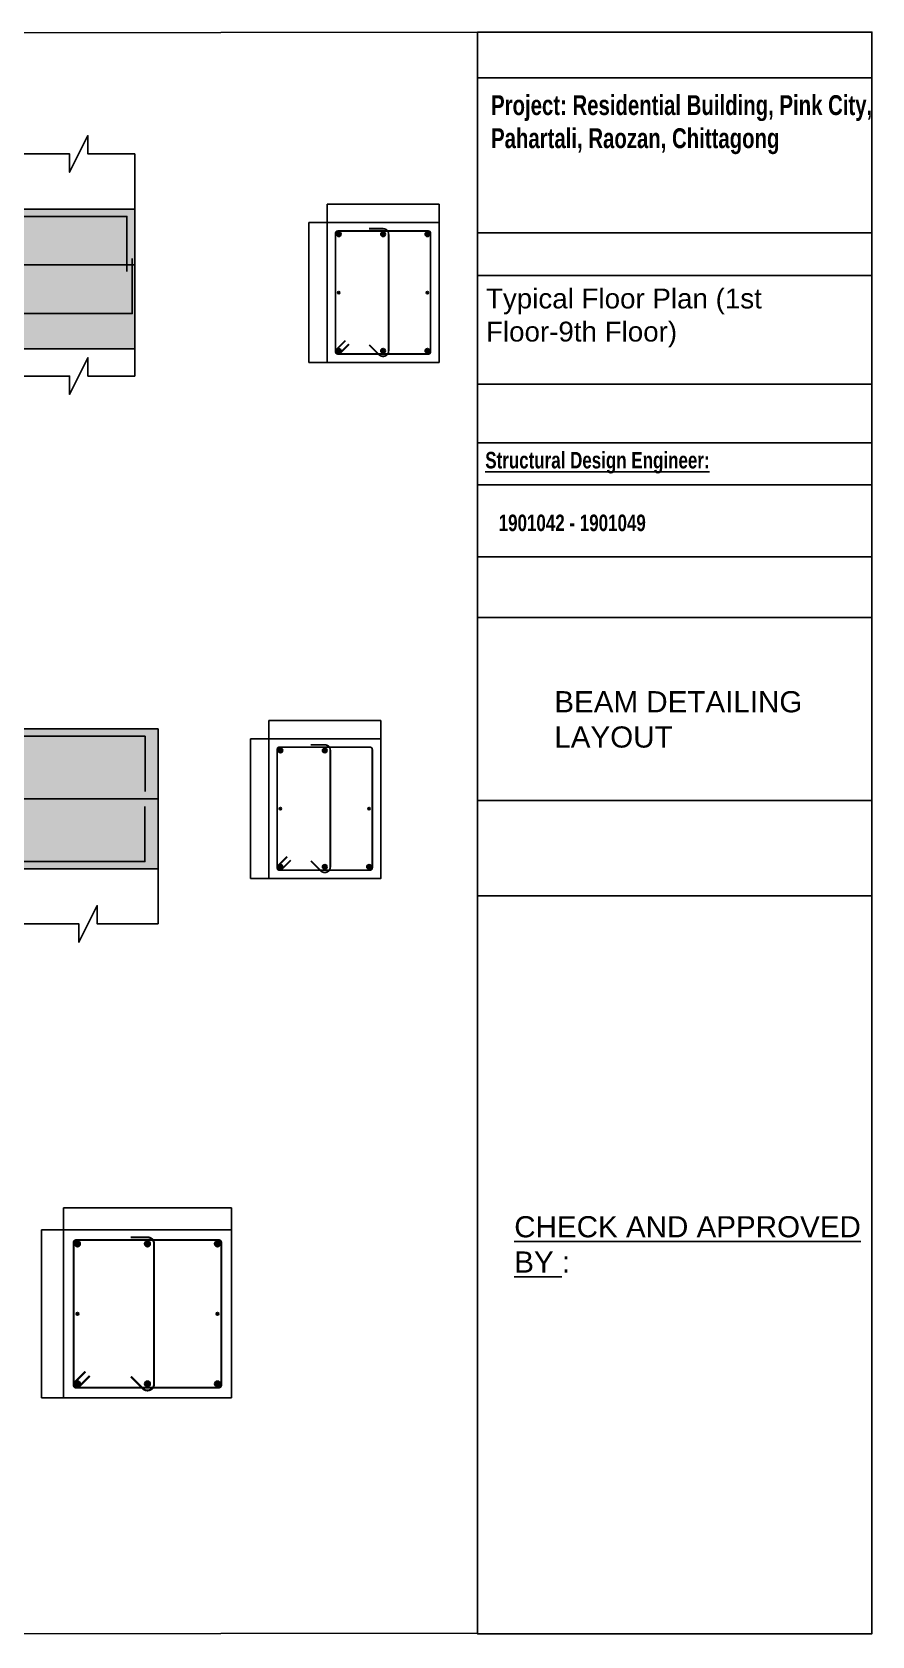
# Model space of a CAD drawing. Header units: inches. Extents: x 2674 to 28325, y -8016 to 21827.
# Drawn here: x 25010 to 26915, y 3087 to 6727 of the extents above; entities that cross this region are included whole.
import ezdxf

# ---------------------------------------------------------------- set-up
doc = ezdxf.new("R2010")
doc.units = ezdxf.units.IN
doc.header["$MEASUREMENT"] = 0
for name, color, linetype in [('Beam', 3, 'Continuous'), ('Beam elevation contour', 7, 'Continuous'), ('Beam rebar bot', 2, 'Continuous'), ('Beam rebar top', 2, 'Continuous'), ('Dimensions', 7, 'Continuous'), ('Rebar long', 5, 'Continuous'), ('Rebar tie', 4, 'Continuous')]:
    doc.layers.add(name, color=color, linetype=linetype)
doc.layers.add('Beam torsion rebar', color=7, linetype='Continuous', true_color=0xaf0000)
doc.styles.add('Letra', font='romand.shx')
doc.styles.get("Standard").update_dxf_attribs({"font": 'arial.ttf', "height": 12})
doc.dimstyles.new('Dimension', dxfattribs={"dimscale": 0.083333, "dimtxt": 0.025, "dimasz": 0.025, "dimexe": 0.015, "dimexo": 0.03, "dimgap": 0.015, "dimtad": 1, "dimdec": 1, "dimzin": 0, "dimdsep": 46, "dimlunit": 4, "dimtxsty": 'Letra', "dimblk": 'OBLIQUE', "dimcen": 0.015, "dimdle": 0.025, "dimclrd": 256, "dimclre": 1, "dimclrt": 4, "dimadec": 0, "dimazin": 0, "dimtfac": 1, "dimtdec": 1, "dimtofl": 0, "dimtmove": 0, "dimatfit": 3, "dimfxl": 1, "dimtolj": 1, "dimtzin": 0, "dimarcsym": 0})

# ---------------------------------------------------------------- blocks, each defined once
blk = doc.blocks.new('FB 30 X 30')
blk.add_hatch(color=256).paths.add_polyline_path([(0.381, 0.381), (-0.381, 0.381), (-0.381, -0.381), (0.381, -0.381)])
at = {"color": 0}
blk.add_lwpolyline([(0.381, 0.381), (-0.381, 0.381), (-0.381, -0.381), (0.381, -0.381)], close=True, dxfattribs=at)
blk = doc.blocks.new('_Oblique')
at = {"color": 0, "linetype": 'ByBlock', "lineweight": -2}
blk.add_line((-0.5, -0.5), (0.5, 0.5), dxfattribs=at)
blk = doc.blocks.new('*D24')
at = {"layer": 'Defpoints', "color": 0, "transparency": 16777216}
for p in [(25800.9, 5165), (25546.9, 5123.3), (25800.9, 5123.3)]:
    blk.add_point(p, dxfattribs=at)
at = {"layer": 'Dimensions', "color": 1, "linetype": 'ByBlock', "lineweight": -2, "transparency": 16777216}
for p, q in [((25546.9, 5123.3), (25546.9, 5165)), ((25800.9, 5123.3), (25800.9, 5165))]:
    blk.add_line(p, q, dxfattribs=at)
at = {"layer": 'Dimensions', "linetype": 'ByBlock', "lineweight": -2, "transparency": 16777216}
blk.add_line((25546.9, 5165), (25800.9, 5165), dxfattribs=at)
at = {"layer": 'Dimensions', "lineweight": -2, "transparency": 16777216, "xscale": 0.006249999999999999, "yscale": 0.006249999999999999, "zscale": 0.006249999999999999, "rotation": 180}
blk.add_blockref('_Oblique', (25546.9, 5165), dxfattribs=at)
at = {"layer": 'Dimensions', "lineweight": -2, "transparency": 16777216, "xscale": 0.006249999999999999, "yscale": 0.006249999999999999, "zscale": 0.006249999999999999}
blk.add_blockref('_Oblique', (25800.9, 5165), dxfattribs=at)
at = {"layer": 'Dimensions', "color": 4, "transparency": 16777216, "insert": (25673.9, 5165), "char_height": 0.00625, "attachment_point": 5, "style": 'Letra'}
blk.add_mtext("\\A1;24''", dxfattribs=at)
blk = doc.blocks.new('*D25')
at = {"layer": 'Defpoints', "color": 0, "transparency": 16777216}
for p in [(25546.9, 5123.3), (25505.2, 4805.8), (25546.9, 4805.8)]:
    blk.add_point(p, dxfattribs=at)
at = {"layer": 'Dimensions', "color": 1, "linetype": 'ByBlock', "lineweight": -2, "transparency": 16777216}
for p, q in [((25546.9, 5123.3), (25505.2, 5123.3)), ((25546.9, 4805.8), (25505.2, 4805.8))]:
    blk.add_line(p, q, dxfattribs=at)
at = {"layer": 'Dimensions', "linetype": 'ByBlock', "lineweight": -2, "transparency": 16777216}
blk.add_line((25505.2, 5123.3), (25505.2, 4805.8), dxfattribs=at)
at = {"layer": 'Dimensions', "lineweight": -2, "transparency": 16777216, "xscale": 0.006249999999999999, "yscale": 0.006249999999999999, "zscale": 0.006249999999999999}
for p, rotation in [((25505.2, 5123.3), 90), ((25505.2, 4805.8), 270)]:
    blk.add_blockref('_Oblique', p, dxfattribs=dict(at, rotation=rotation))
at = {"layer": 'Dimensions', "color": 4, "transparency": 16777216, "insert": (25505.2, 4964.6), "char_height": 0.00625, "attachment_point": 5, "rotation": 90, "style": 'Letra'}
blk.add_mtext("\\A1;30''", dxfattribs=at)
blk = doc.blocks.new('#4')
h = blk.add_hatch(color=256)
edge = h.paths.add_edge_path()
edge.add_arc((0, 0), 0.00635, 0, 360)
at = {"color": 0}
blk.add_circle((0, 0), 0.00635, dxfattribs=at)
blk = doc.blocks.new('#8')
blk.add_hatch(color=256).paths.add_polyline_path([(0.0127, 0, 1), (-0.0127, 0, 1)])
at = {"color": 0}
blk.add_circle((0, 0), 0.0127, dxfattribs=at)
blk = doc.blocks.new('FB 24 X 30')
blk.add_hatch(color=256).paths.add_polyline_path([(0.3048, 0.381), (-0.3048, 0.381), (-0.3048, -0.381), (0.3048, -0.381)])
at = {"color": 0}
blk.add_lwpolyline([(0.3048, 0.381), (-0.3048, 0.381), (-0.3048, -0.381), (0.3048, -0.381)], close=True, dxfattribs=at)
blk = doc.blocks.new('*D485')
at = {"layer": 'Defpoints', "color": 0, "transparency": 16777216}
for p in [(25933.1, 6336.3), (25679.1, 6294.6), (25933.1, 6294.6)]:
    blk.add_point(p, dxfattribs=at)
at = {"layer": 'Dimensions', "color": 1, "linetype": 'ByBlock', "lineweight": -2, "transparency": 16777216}
for p, q in [((25679.1, 6294.6), (25679.1, 6336.3)), ((25933.1, 6294.6), (25933.1, 6336.3))]:
    blk.add_line(p, q, dxfattribs=at)
at = {"layer": 'Dimensions', "linetype": 'ByBlock', "lineweight": -2, "transparency": 16777216}
blk.add_line((25679.1, 6336.3), (25933.1, 6336.3), dxfattribs=at)
at = {"layer": 'Dimensions', "lineweight": -2, "transparency": 16777216, "xscale": 0.006249999999999999, "yscale": 0.006249999999999999, "zscale": 0.006249999999999999, "rotation": 180}
blk.add_blockref('_Oblique', (25679.1, 6336.3), dxfattribs=at)
at = {"layer": 'Dimensions', "lineweight": -2, "transparency": 16777216, "xscale": 0.006249999999999999, "yscale": 0.006249999999999999, "zscale": 0.006249999999999999}
blk.add_blockref('_Oblique', (25933.1, 6336.3), dxfattribs=at)
at = {"layer": 'Dimensions', "color": 4, "transparency": 16777216, "insert": (25806.1, 6336.3), "char_height": 0.00625, "attachment_point": 5, "style": 'Letra'}
blk.add_mtext("\\A1;24''", dxfattribs=at)
blk = doc.blocks.new('*D486')
at = {"layer": 'Defpoints', "color": 0, "transparency": 16777216}
for p in [(25679.1, 6294.6), (25637.5, 5977.1), (25679.1, 5977.1)]:
    blk.add_point(p, dxfattribs=at)
at = {"layer": 'Dimensions', "color": 1, "linetype": 'ByBlock', "lineweight": -2, "transparency": 16777216}
for p, q in [((25679.1, 6294.6), (25637.5, 6294.6)), ((25679.1, 5977.1), (25637.5, 5977.1))]:
    blk.add_line(p, q, dxfattribs=at)
at = {"layer": 'Dimensions', "linetype": 'ByBlock', "lineweight": -2, "transparency": 16777216}
blk.add_line((25637.5, 6294.6), (25637.5, 5977.1), dxfattribs=at)
at = {"layer": 'Dimensions', "lineweight": -2, "transparency": 16777216, "xscale": 0.006249999999999999, "yscale": 0.006249999999999999, "zscale": 0.006249999999999999}
for p, rotation in [((25637.5, 6294.6), 90), ((25637.5, 5977.1), 270)]:
    blk.add_blockref('_Oblique', p, dxfattribs=dict(at, rotation=rotation))
at = {"layer": 'Dimensions', "color": 4, "transparency": 16777216, "insert": (25637.5, 6135.8), "char_height": 0.00625, "attachment_point": 5, "rotation": 90, "style": 'Letra'}
blk.add_mtext("\\A1;30''", dxfattribs=at)
blk = doc.blocks.new('*D487')
at = {"layer": 'Defpoints', "color": 0, "transparency": 16777216}
for p in [(25462.2, 4058.6), (25081.2, 4008.6), (25462.2, 4008.6)]:
    blk.add_point(p, dxfattribs=at)
at = {"layer": 'Dimensions', "color": 1, "linetype": 'ByBlock', "lineweight": -2, "transparency": 16777216}
for p, q in [((25081.2, 4008.6), (25081.2, 4058.6)), ((25462.2, 4008.6), (25462.2, 4058.6))]:
    blk.add_line(p, q, dxfattribs=at)
at = {"layer": 'Dimensions', "linetype": 'ByBlock', "lineweight": -2, "transparency": 16777216}
blk.add_line((25081.2, 4058.6), (25462.2, 4058.6), dxfattribs=at)
at = {"layer": 'Dimensions', "lineweight": -2, "transparency": 16777216, "xscale": 0.006249999999999999, "yscale": 0.006249999999999999, "zscale": 0.006249999999999999, "rotation": 180}
blk.add_blockref('_Oblique', (25081.2, 4058.6), dxfattribs=at)
at = {"layer": 'Dimensions', "lineweight": -2, "transparency": 16777216, "xscale": 0.006249999999999999, "yscale": 0.006249999999999999, "zscale": 0.006249999999999999}
blk.add_blockref('_Oblique', (25462.2, 4058.6), dxfattribs=at)
at = {"layer": 'Dimensions', "color": 4, "transparency": 16777216, "insert": (25271.7, 4058.6), "char_height": 0.00625, "attachment_point": 5, "style": 'Letra'}
blk.add_mtext('\\A1;31\'-9"', dxfattribs=at)
blk = doc.blocks.new('*D488')
at = {"layer": 'Defpoints', "color": 0, "transparency": 16777216}
for p in [(25081.2, 4008.6), (25031.2, 3627.6), (25081.2, 3627.6)]:
    blk.add_point(p, dxfattribs=at)
at = {"layer": 'Dimensions', "color": 1, "linetype": 'ByBlock', "lineweight": -2, "transparency": 16777216}
for p, q in [((25081.2, 4008.6), (25031.2, 4008.6)), ((25081.2, 3627.6), (25031.2, 3627.6))]:
    blk.add_line(p, q, dxfattribs=at)
at = {"layer": 'Dimensions', "linetype": 'ByBlock', "lineweight": -2, "transparency": 16777216}
blk.add_line((25031.2, 4008.6), (25031.2, 3627.6), dxfattribs=at)
at = {"layer": 'Dimensions', "lineweight": -2, "transparency": 16777216, "xscale": 0.006249999999999999, "yscale": 0.006249999999999999, "zscale": 0.006249999999999999}
for p, rotation in [((25031.2, 4008.6), 90), ((25031.2, 3627.6), 270)]:
    blk.add_blockref('_Oblique', p, dxfattribs=dict(at, rotation=rotation))
at = {"layer": 'Dimensions', "color": 4, "transparency": 16777216, "insert": (25031.2, 3818.1), "char_height": 0.00625, "attachment_point": 5, "rotation": 90, "style": 'Letra'}
blk.add_mtext('\\A1;31\'-9"', dxfattribs=at)

msp = doc.modelspace()

# ---------------------------------------------------------------- linework, layer by layer
for p, q in [((26019.99, 6623.07), (26914.85, 6623.07)), ((25242.93, 6450.31), (25242.93, 5946.31)), ((26019.99, 6271.58), (26914.85, 6271.58)), ((26019.99, 6174.49), (26914.85, 6174.49)), ((26019.99, 5928.14), (26914.85, 5928.14)), ((26019.99, 5794.6), (26914.85, 5794.6)), ((26019.99, 5699.52), (26914.85, 5699.52)), ((26019.99, 5536.33), (26914.85, 5536.33)), ((26019.99, 5398.7), (26914.85, 5398.7)), ((26019.99, 4982.78), (26914.85, 4982.78)), ((26019.99, 4766.6), (26914.85, 4766.6))]:
    msp.add_line(p, q)
for points in [[(26019.99, 3093.64), (21360.74, 3087.29), (21360.74, 6720.52), (26019.99, 6726.87)], [(26019.99, 6726.87), (26914.85, 6726.87), (26914.85, 3092.21), (26019.99, 3092.21)]]:
    msp.add_lwpolyline(points, close=True)
at = {"layer": 'Beam'}
for points in [[(25679.14, 6294.58), (25933.14, 6294.58), (25933.14, 5977.08), (25679.14, 5977.08)], [(25546.88, 5123.34), (25800.88, 5123.34), (25800.88, 4805.84), (25546.88, 4805.84)], [(25081.17, 4008.61), (25462.17, 4008.61), (25462.17, 3627.61), (25081.17, 3627.61)]]:
    msp.add_lwpolyline(points, close=True, dxfattribs=at)
at = {"layer": 'Beam elevation contour'}
for points in [[(24988.93, 6450.31), (25095.09, 6450.31), (25095.09, 6408.64), (25136.76, 6491.98), (25136.76, 6450.31), (25242.93, 6450.31)], [(25242.93, 5946.31), (25242.93, 6071.31)], [(25242.93, 5946.31), (25136.76, 5946.31), (25136.76, 5987.98), (25095.09, 5904.64), (25095.09, 5946.31), (24988.93, 5946.31)], [(25295.77, 4702.94), (25295.77, 4827.94)], [(25295.77, 4702.94), (25157.91, 4702.94), (25157.91, 4744.6), (25116.24, 4661.27), (25116.24, 4702.94), (24978.09, 4702.94)]]:
    msp.add_lwpolyline(points, dxfattribs=at)
at = {"layer": 'Beam rebar bot'}
for points in [[(25237.06, 6212.98), (25237.06, 6087.98), (22994.62, 6087.98), (22994.62, 6212.98)], [(25266.13, 4969.6), (25266.13, 4844.6), (21745.95, 4844.6), (21745.95, 4969.6)]]:
    msp.add_lwpolyline(points, dxfattribs=at)
at = {"layer": 'Beam rebar top'}
for points in [[(23002.57, 6183.64), (23002.57, 6308.64), (25225.25, 6308.64), (25225.25, 6183.64)], [(21754.28, 5003.77), (21754.28, 5128.77), (25266.34, 5128.77), (25266.34, 5003.77)]]:
    msp.add_lwpolyline(points, dxfattribs=at)
at = {"layer": 'Beam torsion rebar'}
for points in [[(22988.68, 6198.31), (25242.93, 6198.31)], [(21745.95, 4986.69), (25295.82, 4986.69)]]:
    msp.add_lwpolyline(points, dxfattribs=at)
at = {"layer": 'Rebar tie'}
for points in [[(25720.77, 6026.82, 3.97, 3.97, 0), (25698.32, 6004.36, 3.97, 3.97, 0), (25698.32, 6001.56, 3.97, 3.97, 0.4142136), (25703.61, 5996.27, 3.97, 3.97, 0), (25908.66, 5996.27, 3.97, 3.97, 0.4142136), (25913.96, 6001.56, 3.97, 3.97, 0), (25913.96, 6270.11, 3.97, 3.97, 0.4142136), (25908.66, 6275.4, 3.97, 3.97, 0), (25703.61, 6275.4, 3.97, 3.97, 0.4142136), (25698.32, 6270.11, 3.97, 3.97, 0), (25698.32, 6001.56, 3.97, 3.97, 0.4142136), (25703.61, 5996.27, 3.97, 3.97, 0), (25706.42, 5996.27, 3.97, 3.97, 0), (25728.87, 6018.72, 3.97, 3.97, 0)], [(25774.8, 6017.11, 3.97, 3.97, 0), (25797.25, 5994.66, 3.97, 3.97, 0.6681786), (25818.71, 6003.54, 3.97, 3.97, 0), (25818.71, 6268.13, 3.97, 3.97, 0.4142136), (25806.14, 6280.69, 3.97, 3.97, 0), (25774.39, 6280.69, 3.97, 3.97, 0)], [(25588.51, 4855.58, 3.97, 3.97, 0), (25566.06, 4833.12, 3.97, 3.97, 0), (25566.06, 4830.32, 3.97, 3.97, 0.4142136), (25571.35, 4825.03, 3.97, 3.97, 0), (25776.4, 4825.03, 3.97, 3.97, 0.4142136), (25781.69, 4830.32, 3.97, 3.97, 0), (25781.69, 5098.87, 3.97, 3.97, 0.4142136), (25776.4, 5104.16, 3.97, 3.97, 0), (25571.35, 5104.16, 3.97, 3.97, 0.4142136), (25566.06, 5098.87, 3.97, 3.97, 0), (25566.06, 4830.32, 3.97, 3.97, 0.4142136), (25571.35, 4825.03, 3.97, 3.97, 0), (25574.16, 4825.03, 3.97, 3.97, 0), (25596.61, 4847.48, 3.97, 3.97, 0)], [(25642.54, 4845.87, 3.97, 3.97, 0), (25664.99, 4823.42, 3.97, 3.97, 0.6681786), (25686.44, 4832.3, 3.97, 3.97, 0), (25686.44, 5096.89, 3.97, 3.97, 0.4142136), (25673.88, 5109.45, 3.97, 3.97, 0), (25642.13, 5109.45, 3.97, 3.97, 0)], [(25131.13, 3687.29, 4.76, 4.76, 0), (25104.19, 3660.35, 4.76, 4.76, 0), (25104.19, 3656.98, 4.76, 4.76, 0.4142136), (25110.54, 3650.63, 4.76, 4.76, 0), (25432.8, 3650.63, 4.76, 4.76, 0.4142136), (25439.15, 3656.98, 4.76, 4.76, 0), (25439.15, 3979.24, 4.76, 4.76, 0.4142136), (25432.8, 3985.59, 4.76, 4.76, 0), (25110.54, 3985.59, 4.76, 4.76, 0.4142136), (25104.19, 3979.24, 4.76, 4.76, 0), (25104.19, 3656.98, 4.76, 4.76, 0.4142136), (25110.54, 3650.63, 4.76, 4.76, 0), (25113.91, 3650.63, 4.76, 4.76, 0), (25140.85, 3677.57, 4.76, 4.76, 0)], [(25234.07, 3675.64, 4.76, 4.76, 0), (25261.01, 3648.7, 4.76, 4.76, 0.6681786), (25286.75, 3659.36, 4.76, 4.76, 0), (25286.75, 3976.86, 4.76, 4.76, 0.4142136), (25271.67, 3991.94, 4.76, 4.76, 0), (25233.57, 3991.94, 4.76, 4.76, 0)]]:
    msp.add_lwpolyline(points, format="xyseb", dxfattribs=at)

# ---------------------------------------------------------------- block references
at = {"layer": 'Beam', "color": 0, "xscale": 416.6666666666666, "yscale": 416.6666666666666, "zscale": 416.6666666666666}
for name, p in [('FB 24 X 30', (25115.93, 6166.56)), ('FB 30 X 30', (25137.07, 4986.69))]:
    msp.add_blockref(name, p, dxfattribs=at)
at = {"layer": 'Beam torsion rebar', "color": 0}
for p, xscale, yscale, zscale in [((25705.6, 6135.83), 416.6666666666666, 416.6666666666666, 416.6666666666666), ((25906.68, 6135.83), 416.6666666666666, 416.6666666666666, 416.6666666666666), ((25573.33, 4964.59), 416.6666666666666, 416.6666666666666, 416.6666666666666), ((25774.42, 4964.59), 416.6666666666666, 416.6666666666666, 416.6666666666666), ((25112.92, 3818.11), 500, 500, 500), ((25430.42, 3818.11), 500, 500, 500)]:
    msp.add_blockref('#4', p, dxfattribs=dict(at, xscale=xscale, yscale=yscale, zscale=zscale))
at = {"layer": 'Rebar long', "color": 0}
for p, xscale, yscale, zscale in [((25705.6, 6268.13), 416.6666666666666, 416.6666666666666, 416.6666666666666), ((25806.14, 6268.13), 416.6666666666666, 416.6666666666666, 416.6666666666666), ((25906.68, 6268.13), 416.6666666666666, 416.6666666666666, 416.6666666666666), ((25705.6, 6003.54), 416.6666666666666, 416.6666666666666, 416.6666666666666), ((25806.14, 6003.54), 416.6666666666666, 416.6666666666666, 416.6666666666666), ((25906.68, 6003.54), 416.6666666666666, 416.6666666666666, 416.6666666666666), ((25573.33, 5096.89), 416.6666666666666, 416.6666666666666, 416.6666666666666), ((25673.88, 5096.89), 416.6666666666666, 416.6666666666666, 416.6666666666666), ((25573.33, 4832.3), 416.6666666666666, 416.6666666666666, 416.6666666666666), ((25673.88, 4832.3), 416.6666666666666, 416.6666666666666, 416.6666666666666), ((25774.42, 4832.3), 416.6666666666666, 416.6666666666666, 416.6666666666666), ((25112.92, 3976.86), 500, 500, 500), ((25271.67, 3976.86), 500, 500, 500), ((25430.42, 3976.86), 500, 500, 500), ((25112.92, 3659.36), 500, 500, 500), ((25271.67, 3659.36), 500, 500, 500), ((25430.42, 3659.36), 500, 500, 500)]:
    msp.add_blockref('#8', p, dxfattribs=dict(at, xscale=xscale, yscale=yscale, zscale=zscale))

# ---------------------------------------------------------------- texts
at = {"attachment_point": 1}
for s, insert, char_height, width in [('{\\fSwis721 LtCn BT|b1|i0|c0|p34;Project: Residential Building, Pink City, Pahartali, Raozan, Chittagong}', (26051.07, 6583.64), 45.03114, 1000.1158), ('Typical Floor Plan (1st Floor-9th Floor)', (26039.54, 6144.78), 45.0311, 840.6448), ('{\\fSwis721 LtCn BT|b1|i0|c0|p34;\\LStructural Design Engineer:}', (26037.96, 5774.17), 37.5259, 485.5762), ('{\\fSwis721 LtCn BT|b1|i0|c0|p34;1901042 - 1901049}', (26068.34, 5631.91), 37.5259, 485.5762)]:
    msp.add_mtext(s, dxfattribs=dict(at, insert=insert, char_height=char_height, width=width))
at = {"char_height": 48, "attachment_point": 1}
for s, width, heights, insert in [('BEAM DETAILING LAYOUT', 728, [0], (26194.53, 5231.22)), ('{\\LCHECK AND APPROVED \\PBY }:', 926.9107, [191.7], (26103.66, 4039.8))]:
    msp.add_mtext_dynamic_manual_height_columns(s, width=width, gutter_width=240, heights=heights, dxfattribs=dict(at, insert=insert))

# ---------------------------------------------------------------- dimensions: what is measured, and where the dimension line sits
at = {"layer": 'Dimensions'}
for p1, p2, distance, text, picture, middle in [((25679.14, 6294.58), (25933.14, 6294.58), 41.67, "24''", '*D485', (25806.14, 6336.26)), ((25679.14, 6294.58), (25679.14, 5977.08), -41.67, "30''", '*D486', (25637.47, 6135.83)), ((25546.88, 5123.34), (25800.88, 5123.34), 41.67, "24''", '*D24', (25673.88, 5165.02)), ((25546.88, 5123.34), (25546.88, 4805.84), -41.67, "30''", '*D25', (25505.2, 4964.59))]:
    dim = msp.add_aligned_dim(p1=p1, p2=p2, distance=distance, text=text, dimstyle='Dimension', override={"dimscale": 0.083333, "dimtxt": 0.075, "dimasz": 0.075, "dimpost": '<>'}, dxfattribs=at)
    dim.commit()
    dim.dimension.update_dxf_attribs({"geometry": picture, "text_midpoint": middle})
for p2, distance, picture, middle in [((25462.17, 4008.61), 50, '*D487', (25271.67, 4058.61)), ((25081.17, 3627.61), -50, '*D488', (25031.17, 3818.11))]:
    dim = msp.add_aligned_dim(p1=(25081.17, 4008.61), p2=p2, distance=distance, dimstyle='Dimension', override={"dimscale": 0.083333, "dimtxt": 0.075, "dimasz": 0.075, "dimpost": '<>'}, dxfattribs=at)
    dim.commit()
    dim.dimension.update_dxf_attribs({"geometry": picture, "text_midpoint": middle})

doc.saveas('drawing.dxf')
